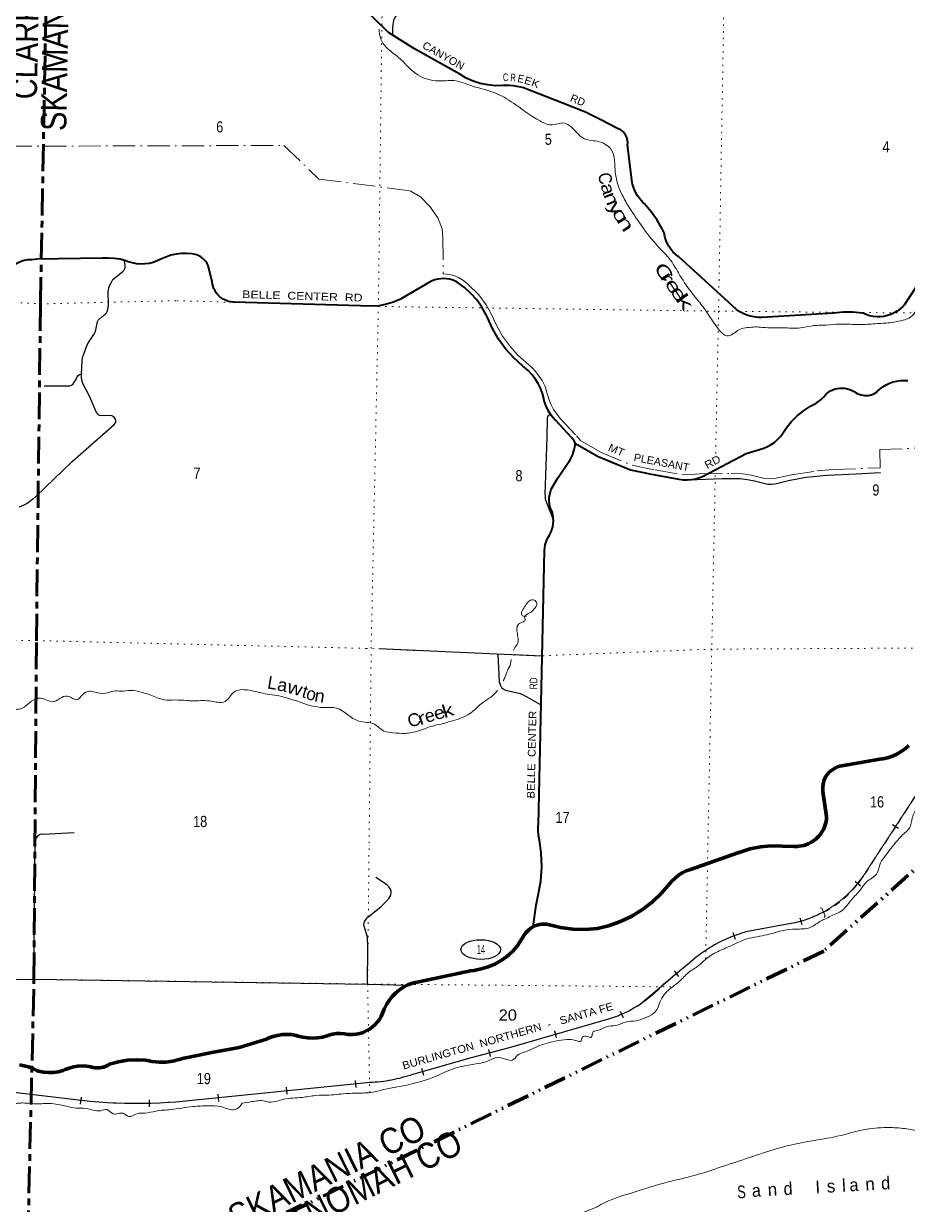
# Model space of a CAD drawing. Header units: feet. Extents: x -481249 to -254670, y -730376 to -544252.
# Drawn here: x -320127 to -306297, y -709890 to -691409 of the extents above; entities that cross this region are included whole.
import ezdxf
from ezdxf.enums import TextEntityAlignment as Align

# ---------------------------------------------------------------- set-up
doc = ezdxf.new("R2010")
doc.units = ezdxf.units.FT
doc.header["$LTSCALE"] = 70
for name, pattern in [('DASH_DOUBLE_DOT', [9.2, 5, -1.2, 0.3, -1.2, 0.3, -1.2]), ('DOT_DASHED', [7.7, 5, -1.2, 0.3, -1.2]), ('DOTTED', [1.5, 0.3, -1.2]), ('LONG_DASH_SHORT_DASH', [9.9, 6, -1.2, 1.5, -1.2]), ('SHORT_DASHED', [2.7, 1.5, -1.2])]:
    doc.linetypes.add(name, pattern=pattern)
for name, color, linetype, lineweight in [('10', 7, 'DASH_DOUBLE_DOT', 70), ('11', 7, 'LONG_DASH_SHORT_DASH', 60), ('17', 7, 'Continuous', 25), ('23', 7, 'Continuous', 70), ('26', 7, 'Continuous', 40), ('27', 7, 'Continuous', 13), ('29', 7, 'Continuous', 25), ('34', 7, 'Continuous', 25), ('39', 7, 'Continuous', 13), ('41', 7, 'Continuous', 13), ('42', 7, 'Continuous', 13), ('44', 7, 'DOT_DASHED', 13), ('7', 7, 'DOTTED', 13)]:
    doc.layers.add(name, color=color, linetype=linetype, lineweight=lineweight)
doc.layers.add('12', color=7, linetype='Continuous')

msp = doc.modelspace()

# ---------------------------------------------------------------- linework, layer by layer
at = {"layer": '10'}
msp.add_lwpolyline([(-288388.73, -699810.89), (-292322.51, -699216.08), (-302922.81, -701733.62), (-307606.7, -705924.67), (-318146.03, -711086.42), (-320603.16, -711979.72)], dxfattribs=at)
at = {"layer": '11'}
msp.add_lwpolyline([(-320091.77, -711793.19), (-319965.6, -706366.29), (-319927.27, -701065.78), (-319863.26, -695795.63), (-319764.79, -690485.84), (-319659.74, -685124.06), (-319641.43, -683962.72)], dxfattribs=at)
at = {"layer": '17'}
msp.add_ellipse((-312973.35, -705901.65), major_axis=(-309.24, 1), ratio=0.500121, dxfattribs=at)
at = {"layer": '23'}
for points in [[(-312857.34, -706172.43), (-312753.71, -706127.97), (-312655.3, -706072.91), (-312563.18, -706007.87), (-312478.36, -705933.55), (-312401.78, -705850.78), (-312291.77, -705675.87), (-312270.9, -705645.02), (-312246.92, -705616.52), (-312220.09, -705590.68), (-312190.71, -705567.79), (-312159.1, -705548.09), (-312125.6, -705531.81), (-312090.59, -705519.12), (-312054.43, -705510.15), (-312017.54, -705505.02), (-311980.32, -705503.77), (-311943.17, -705506.42), (-311919.65, -705510.14), (-311915.98, -705511.22), (-311726.76, -705556.05), (-311533.89, -705580.86), (-311339.48, -705585.38), (-311145.67, -705569.55), (-310974.63, -705527.73), (-310788.83, -705462.24), (-310610.9, -705377.68), (-310442.78, -705274.99), (-310286.31, -705155.28), (-310143.22, -705019.88), (-310015.06, -704870.26), (-309981.73, -704831.13), (-309932.2, -704782.71), (-309877.88, -704739.74), (-309819.36, -704702.67), (-309757.29, -704671.93), (-309692.35, -704647.85), (-308932.82, -704382.66), (-308912.17, -704374.94), (-308755.47, -704326.72), (-308594.59, -704295.15), (-308431.29, -704280.57), (-308074.05, -704286.76), (-308049.12, -704287.19), (-308024.05, -704286.37), (-307996.93, -704285.37), (-307947.38, -704278.3), (-307898.84, -704266.09), (-307851.85, -704248.88), (-307806.91, -704226.84), (-307764.51, -704200.23), (-307725.14, -704169.33), (-307689.21, -704134.49), (-307657.11, -704096.08), (-307629.21, -704054.53), (-307605.8, -704010.28), (-307587.15, -703963.84), (-307573.46, -703915.69), (-307564.87, -703866.38), (-307561.48, -703816.45), (-307618.51, -703429.83), (-307618.74, -703428.23), (-307622.07, -703391.04), (-307621.5, -703353.71), (-307617.03, -703316.65), (-307608.71, -703280.25), (-307596.64, -703244.92), (-307580.93, -703211.05), (-307561.77, -703179.01), (-307539.37, -703149.15), (-307513.97, -703121.79), (-307485.84, -703097.23), (-307455.31, -703075.75), (-307422.69, -703057.58), (-307388.36, -703042.92), (-307352.68, -703031.93), (-306726.96, -702921.33), (-306682.19, -702915.51), (-306606.02, -702899.13), (-306531.99, -702874.87), (-306460.89, -702843.01), (-306393.51, -702803.89), (-306330.6, -702757.95), (-306272.83, -702705.68)], [(-320191.44, -707708.53), (-320120.8, -707719.81), (-320051.73, -707738.42), (-319984.98, -707764.14), (-319921.29, -707796.7), (-319892.25, -707804.4), (-319816.07, -707818.79), (-319738.8, -707825.13), (-319661.29, -707823.37), (-319584.39, -707813.51), (-319508.94, -707795.67), (-319477.56, -707780.5), (-319413.84, -707755.7), (-319347.88, -707737.7), (-319280.4, -707726.7), (-319212.14, -707722.8), (-319143.85, -707726.06), (-319076.27, -707736.45), (-319074.96, -707736.91), (-319042.33, -707746.31), (-319008.9, -707752.25), (-318975.04, -707754.66), (-318941.11, -707753.51), (-318907.48, -707748.83), (-318874.53, -707740.66), (-318842.61, -707729.09), (-318812.08, -707714.24), (-318783.26, -707696.29), (-318780.81, -707695.47), (-318643.87, -707657.86), (-318503.74, -707634.76), (-318361.97, -707626.44), (-318220.11, -707632.99), (-318115.09, -707653.98), (-318008.1, -707663.94), (-317900.67, -707662.65), (-317793.95, -707650.15), (-317615.37, -707600.74), (-317183.97, -707515.32), (-316755.88, -707432.95), (-316326.95, -707303.38), (-316298.6, -707290.08), (-316228.82, -707263.46), (-316156.63, -707244.29), (-316082.84, -707232.76), (-316008.24, -707229.01), (-315933.66, -707233.08), (-315859.92, -707244.93), (-315830.12, -707255.01), (-315755.58, -707274.24), (-315679.44, -707285.57), (-315602.53, -707288.88), (-315525.69, -707284.14), (-315449.77, -707271.38), (-315375.6, -707250.77), (-315352.05, -707242.73), (-315292.32, -707227.13), (-315231.29, -707217.87), (-315169.62, -707215.03), (-315108, -707218.65), (-315047.09, -707228.7), (-315031.1, -707229.95), (-314976.06, -707230.54), (-314921.25, -707225.37), (-314867.28, -707214.5), (-314814.75, -707198.04), (-314764.22, -707176.19), (-314716.26, -707149.17), (-314671.38, -707117.29), (-314630.08, -707080.89), (-314592.81, -707040.38), (-314559.98, -706996.19), (-314531.95, -706948.81), (-314509.02, -706898.76), (-314483.91, -706832.18), (-314449.65, -706763.29), (-314408.37, -706698.35), (-314360.54, -706638.09), (-314306.67, -706583.15), (-314247.35, -706534.15), (-314183.23, -706491.62), (-314115.02, -706456.02), (-314043.46, -706427.75), (-313132.6, -706234.47), (-313075.66, -706227.78), (-312965.05, -706205.83), (-312857.34, -706172.43)]]:
    msp.add_lwpolyline(points, dxfattribs=at)
at = {"layer": '26'}
for points in [[(-312301.94, -692414.32), (-312346, -692403.14), (-312459.12, -692383.1), (-312519.21, -692376), (-312573.72, -692375), (-312629.53, -692379.53), (-312747.39, -692379.98), (-312864.65, -692368.11), (-312980.03, -692344.05), (-313092.26, -692308.05), (-313200.11, -692260.53), (-313302.41, -692201.99), (-314010.6, -691802.93), (-314418.15, -691549.68), (-315351.37, -690629.45), (-315359.35, -690335.42)], [(-306169.35, -695542.35), (-306346.49, -695814.57), (-306367.62, -695837.28), (-306409.25, -695875.32), (-306454.63, -695908.8), (-306503.25, -695937.36), (-306554.6, -695960.67), (-306608.1, -695978.49), (-306663.17, -695990.62), (-306719.21, -695996.92), (-306775.6, -695997.34), (-306831.73, -695991.86), (-306886.97, -695980.54), (-306940.73, -695963.5), (-306992.41, -695940.95), (-306997.59, -695940.11), (-307149.01, -695923.95), (-307301.29, -695923.72), (-307452.76, -695939.4), (-308576.02, -696006.91), (-308600.94, -696008.4), (-308626.02, -696006.94), (-308661.43, -696004.88), (-308728.17, -695994.29), (-308793.45, -695976.77), (-308856.53, -695952.53), (-308916.73, -695921.83), (-308973.4, -695885), (-309337.99, -695548.17), (-309871.05, -695059.1), (-309881.46, -695052.04), (-309924.98, -695018.27), (-309964.73, -694980.13), (-310000.27, -694938.05), (-310031.22, -694892.48), (-310057.24, -694843.93), (-310078.04, -694792.92), (-310093.39, -694740.02), (-310103.13, -694685.81), (-310132.52, -694622.98), (-310211.28, -694483.01), (-310304.24, -694352.04), (-310410.38, -694231.51), (-310436.67, -694206.31), (-310480.34, -694157.04), (-310518.62, -694103.49), (-310551.09, -694046.22), (-310577.4, -693985.87), (-310597.25, -693923.11), (-310610.44, -693858.61), (-310674.34, -693299.1), (-310673.6, -693291.17), (-310672.99, -693266.28), (-310675, -693241.45), (-310679.58, -693216.98), (-310686.7, -693193.12), (-310696.27, -693170.13), (-310708.2, -693148.27), (-310722.34, -693127.77), (-310738.55, -693108.87), (-310756.65, -693091.76), (-310776.44, -693076.64), (-310797.69, -693063.67), (-310820.19, -693052.99), (-310843.68, -693044.73), (-311096.47, -692915.51), (-311333.48, -692795.55), (-311702.02, -692647.86), (-312301.94, -692414.32)], [(-318293.71, -695171.49), (-318359.76, -695166.33), (-318424.91, -695154.3), (-318488.45, -695135.53), (-318525.16, -695122.61), (-318616.43, -695097.88), (-318709.78, -695082.83), (-318804.19, -695077.63), (-318898.63, -695082.32), (-319921.64, -695098.01), (-319999.42, -695103.4), (-320014.79, -695103.72), (-320066.21, -695108.32), (-320116.86, -695118.26), (-320166.2, -695133.44), (-320213.68, -695153.7), (-320258.78, -695178.8), (-320301.01, -695208.49), (-320339.91, -695242.43), (-320373.5, -695284.09)], [(-311496.65, -698010.43), (-311496.34, -698007.98), (-311495.61, -697996.29), (-311496.11, -697984.6), (-311497.82, -697973.02), (-311500.74, -697961.68), (-311504.82, -697950.72), (-311510.03, -697940.23), (-311511.56, -697937.83), (-311531.72, -697912.9), (-311555, -697887.83), (-311800.81, -697623.21), (-311809.19, -697613.97), (-311863.9, -697545.83), (-311911.2, -697472.35), (-311950.56, -697394.33), (-311981.54, -697312.62), (-311987.39, -697278.56), (-312007.94, -697195.96), (-312037.01, -697115.96), (-312074.29, -697039.44), (-312119.35, -696967.24), (-312171.72, -696900.14), (-312230.82, -696838.88), (-312295.99, -696784.14), (-312314.86, -696769.03), (-312456.32, -696641.4), (-312583.66, -696499.69), (-312695.49, -696345.44), (-312790.58, -696180.35), (-312867.9, -696006.22), (-312886.64, -695967.17), (-312954.86, -695846.95), (-313035.27, -695734.53), (-313126.99, -695631.13), (-313229.02, -695537.88), (-313340.23, -695455.81), (-313375.36, -695437.99), (-313418.27, -695421.22), (-313462.7, -695409.04), (-313508.17, -695401.57), (-313554.16, -695398.89), (-313600.19, -695401.03), (-313645.73, -695407.97), (-313690.31, -695419.63), (-313733.42, -695435.89), (-313774.59, -695456.57), (-314227.89, -695721.33), (-314231.6, -695723.13), (-314338.79, -695768.16), (-314450.09, -695801.74), (-314564.3, -695823.51), (-314680.16, -695833.22), (-316831.69, -695769.95), (-316843.78, -695769.59), (-316881.69, -695764.18), (-316899.21, -695761.41), (-316934.95, -695751.84), (-316969.5, -695738.6), (-317002.47, -695721.81), (-317033.51, -695701.67), (-317062.28, -695678.4), (-317088.45, -695652.25), (-317111.75, -695623.5), (-317131.91, -695592.48), (-317148.72, -695559.51), (-317162, -695524.98), (-317171.59, -695489.24), (-317177.39, -695452.7), (-317238.5, -695192.47), (-317238.68, -695192.1), (-317256.03, -695161.28), (-317276.49, -695132.45), (-317299.86, -695105.91), (-317325.88, -695081.96), (-317354.26, -695060.86), (-317384.69, -695042.84), (-317416.83, -695028.11), (-317488.09, -695014.27), (-317572.22, -695006.31), (-317656.71, -695007.18), (-317740.65, -695016.88), (-317823.12, -695035.3), (-317903.21, -695062.24), (-317980.05, -695097.41), (-318034.96, -695123.35), (-318097.4, -695145.51), (-318161.81, -695161.02), (-318227.49, -695169.71), (-318293.71, -695171.49)], [(-311488.48, -697979.44), (-311148.38, -698177.8), (-310628.34, -698394.35), (-310302.82, -698462.37), (-309873.3, -698537.64), (-309807.46, -698546.8), (-309741.03, -698549.02), (-309674.72, -698544.29), (-309609.28, -698532.66), (-309545.41, -698514.24), (-309494.52, -698494.15), (-308820.05, -698137.81), (-308609.2, -698076.27), (-308545.57, -698056.11), (-308484.4, -698029.42), (-308426.35, -697996.48), (-308372.07, -697957.65), (-308322.14, -697913.36), (-308277.11, -697864.09), (-308264.41, -697848.13), (-308194.32, -697739.97), (-308113.31, -697639.74), (-308022.26, -697548.52), (-307922.18, -697467.32), (-307814.16, -697397.03), (-307778.84, -697377.36), (-307731.27, -697353.59), (-307686.44, -697324.97), (-307644.85, -697291.83), (-307606.95, -697254.52), (-307573.16, -697213.45), (-307564.74, -697201.71), (-307533.73, -697177.92), (-307500.39, -697157.5), (-307465.11, -697140.68), (-307428.26, -697127.65), (-307390.26, -697118.53), (-307351.5, -697113.44), (-307312.43, -697112.42), (-307273.46, -697115.5), (-307235.03, -697122.63), (-307197.56, -697133.74), (-307161.45, -697148.7), (-307127.1, -697167.36), (-307106.14, -697181.21), (-307080.47, -697196.74), (-307053.31, -697209.51), (-307024.96, -697219.37), (-306995.74, -697226.21), (-306965.97, -697229.96), (-306935.97, -697230.57), (-306906.06, -697228.05), (-306876.59, -697222.42), (-306847.86, -697213.73), (-306820.2, -697202.09), (-306793.91, -697187.62), (-306769.28, -697170.49), (-306767.73, -697169.28), (-306725.35, -697128.69), (-306678.96, -697092.75), (-306629.06, -697061.86), (-306576.22, -697036.35), (-306520.99, -697016.51), (-306463.99, -697002.55), (-306405.85, -696994.62), (-306347.19, -696992.82), (-306288.67, -696997.15)], [(-312150.55, -705542.6), (-312106.05, -705205.46), (-312072.68, -705047.69), (-312034.28, -704829.63), (-312018.88, -704608.75), (-312026.65, -704387.47), (-312053.24, -704190.8), (-312067.87, -704112.5), (-312074.23, -704033.11), (-312072.26, -703953.48), (-312071.86, -703948.58), (-311975.29, -699653.77), (-311972.08, -699608.76), (-311964.18, -699564.33), (-311951.68, -699520.98), (-311934.71, -699479.17), (-311913.47, -699439.36), (-311898.61, -699416.39), (-311876.88, -699374.46), (-311859.65, -699330.5), (-311847.12, -699284.98), (-311839.4, -699238.39), (-311836.61, -699191.25), (-311838.75, -699144.08), (-311845.81, -699097.39), (-311857.72, -699051.7), (-311864.36, -699032.3), (-311891.67, -698967.88), (-311899.57, -698921.4), (-311902.57, -698874.35), (-311900.64, -698827.24), (-311893.79, -698780.6), (-311882.1, -698734.92), (-311868.69, -698697.8), (-311770.73, -698526.76), (-311567.24, -698224.82), (-311534.8, -698150.62), (-311510.3, -698073.44), (-311496.65, -698010.42)]]:
    msp.add_lwpolyline(points, dxfattribs=at)
at = {"layer": '29'}
for p, q in [((-319220.77, -696881.09), (-319220.48, -696844.41)), ((-312025.51, -701307.34), (-314569.15, -701196.3)), ((-319820.4, -704094.33), (-319337.84, -704070.84)), ((-319965.6, -706366.29), (-319945.65, -704198.96)), ((-314744.18, -706441.32), (-314740.38, -705877.62))]:
    msp.add_line(p, q, dxfattribs=at)
for points in [[(-313101.95, -690355.98), (-313130.05, -690417.08), (-313156.52, -690462.76), (-313173.13, -690481.46), (-313188.18, -690500.15), (-313304.42, -690601.92), (-313727.88, -690942.51), (-313902.25, -691065.05), (-313963.48, -691100.35), (-314020.57, -691127.35), (-314194.94, -691191.73), (-314219.84, -691206.27), (-314245.79, -691223.92), (-314284.19, -691266.5), (-314316.37, -691315.3), (-314338.16, -691359.96), (-314351.65, -691423.3), (-314354.77, -691480.41), (-314352.7, -691586.33)], [(-319221.4, -696894.56), (-319213.22, -696694.25), (-319203.87, -696636.1), (-319175.85, -696548.88), (-319131.22, -696438.8), (-319109.43, -696399.34), (-319026.39, -696274.73), (-319004.6, -696226.97), (-318969.31, -696073.28), (-318962.56, -696052.52), (-318951.67, -696037.98), (-318901.85, -696000.59), (-318849.43, -695954.91), (-318831.27, -695934.14), (-318820.37, -695914.41), (-318808.95, -695882.22), (-318798.06, -695817.83), (-318797.01, -695763.84), (-318804.27, -695641.3), (-318802.21, -695610.15), (-318791.3, -695544.73), (-318781.96, -695512.54), (-318769, -695485.54), (-318742.52, -695436.73), (-318729.03, -695415.96), (-318698.42, -695385.85), (-318573.87, -695290.32), (-318558.3, -695272.66), (-318545.84, -695251.89), (-318536.5, -695229.05), (-318536.51, -695203.09), (-318549.08, -695115.12)], [(-319803.34, -697080.04), (-319406.27, -697078.46), (-319379.28, -697070.15), (-319352.3, -697049.39), (-319319.08, -697001.62), (-319285.87, -696931.01), (-319273.42, -696916.47), (-319252.66, -696901.93), (-319221.4, -696894.56)], [(-318714, -697689.96), (-318685.97, -697653.74), (-318683.89, -697624.67), (-318690.12, -697597.67), (-318710.88, -697570.67), (-318735.79, -697551.98), (-318764.85, -697543.67), (-318893.55, -697549.9), (-318932.99, -697543.67), (-318955.82, -697531.21), (-318978.65, -697512.52), (-318999.41, -697473.06), (-319086.59, -697261.22), (-319142.64, -697153.23), (-319200.76, -697039), (-319211.14, -697005.77), (-319219.44, -696951.78), (-319221.4, -696894.56)], [(-311967.08, -698780.19), (-311933.77, -697881.95), (-311926.46, -697581.64)], [(-311926.46, -697581.64), (-311920.99, -697557.18), (-311912.68, -697541.6), (-311902.3, -697531.22), (-311883.62, -697516.68)], [(-319936.46, -698808.71), (-319367.99, -698262.84), (-318714, -697689.96)], [(-309715.5, -698548.26), (-309190.78, -698528.07), (-308996.69, -698528.07), (-308920.93, -698528.07), (-308797.42, -698542.61), (-308688.44, -698565.46), (-308480.86, -698615.3), (-308421.7, -698619.45), (-308364.62, -698611.15), (-308157.04, -698561.3), (-307997.21, -698525.99), (-307883.03, -698507.3), (-307550.91, -698474.08), (-307098.38, -698453.31), (-306716.44, -698432.54)], [(-311967.08, -698780.19), (-311964.05, -698844.8), (-311955.74, -698880.1), (-311945.36, -698906.06), (-311838.46, -699168.78)], [(-319936.46, -698808.71), (-319982.3, -698853.11), (-320033.67, -698893.6), (-320073.64, -698920.6), (-320122.93, -698947.6), (-320198.51, -698975.77)], [(-312708.2, -701278.2), (-312685.38, -701710.78), (-312670.85, -701760.63), (-312650.09, -701798.01), (-312623.11, -701822.93), (-312583.67, -701839.54), (-312355.34, -701893.54), (-312309.67, -701912.23), (-312251.55, -701945.46), (-312033.59, -702072.15)], [(-319820.4, -704094.33), (-319868.58, -704103.27), (-319910.1, -704128.19), (-319928.78, -704155.19), (-319949.54, -704209.18)], [(-314740.38, -705877.62), (-314745.58, -705702.39), (-314793.32, -705554.94), (-314801.63, -705507.17), (-314791.25, -705461.48), (-314768.42, -705426.18), (-314739.35, -705397.1), (-314538.01, -705235.11), (-314459.13, -705156.19), (-314411.38, -705100.12), (-314382.32, -705050.28), (-314374.02, -705008.74), (-314376.1, -704985.9), (-314384.4, -704958.9), (-314411.38, -704919.44), (-314436.29, -704892.44), (-314494.41, -704850.9), (-314612.73, -704771.99)], [(-320526.05, -706374.38), (-319965.6, -706366.29), (-314744.18, -706441.32), (-314126.76, -706456.98)]]:
    msp.add_lwpolyline(points, dxfattribs=at)
msp.add_arc((-318375.3, -696879.99), 845.46, 180.0744, 180.21963, dxfattribs=at)
at = {"layer": '34', "lineweight": 13}
for p, q in [((-306989.31, -704752.57), (-306083.26, -703359.66)), ((-308826.4, -705625.58), (-308204.61, -705508.92)), ((-310114.46, -706445.13), (-309746.89, -706147.17)), ((-317744.92, -708287.58), (-314755.17, -707985.22)), ((-320549.18, -708103.54), (-319489.71, -708230.47))]:
    msp.add_line(p, q, dxfattribs=at)
at = {"layer": '34'}
for p, q in [((-306529.29, -703942.46), (-306436.57, -704002.77)), ((-307115.95, -704833.67), (-307029.21, -704902.3)), ((-307979.68, -705403.86), (-307949.92, -705510.39)), ((-309029.71, -705636.05), (-308990.31, -705739.4)), ((-310506.41, -706776.79), (-309978.54, -706336.32)), ((-309946.36, -706236.64), (-309876.71, -706322.56)), ((-310789.14, -706865.56), (-310744.56, -706966.79)), ((-311821.58, -707175.31), (-311791.08, -707281.63)), ((-312852.07, -707468.05), (-312823.37, -707574.87)), ((-313898.91, -707759.32), (-313868.56, -707865.68)), ((-314940.16, -707950.16), (-314929.03, -708060.2)), ((-319227.75, -708210.4), (-319240.6, -708320.26)), ((-317087.21, -708167.29), (-317076.08, -708277.34)), ((-316020.7, -708056.81), (-316009.57, -708166.86)), ((-318164.78, -708253.43), (-318162.46, -708364.01))]:
    msp.add_line(p, q, dxfattribs=at)
at = {"layer": '34', "linetype": 'SHORT_DASHED'}
msp.add_lwpolyline([(-306081.62, -703359.01), (-306082.32, -703360.23), (-306988.4, -704753.18), (-307000.95, -704771.49), (-307019.02, -704796.76), (-307037.34, -704821.51), (-307056.06, -704845.97), (-307073.32, -704867.77)], dxfattribs=at)
at = {"layer": '34', "lineweight": 13}
for points in [[(-307667.64, -705249.56), (-307634.08, -705252.41), (-307583.38, -705372.38), (-307598.38, -705397.37)], [(-314059.26, -707863.44), (-313123.57, -707596.37), (-312531.34, -707437.3), (-310957.09, -706985.68)]]:
    msp.add_lwpolyline(points, dxfattribs=at)
at = {"layer": '34'}
for points in [[(-307903.71, -705440.37), (-307933.32, -705449.73), (-307962.82, -705458.55), (-307992.59, -705466.86), (-308022.62, -705474.5), (-308052.53, -705481.76), (-308082.68, -705488.53), (-308113.12, -705494.61), (-308143.42, -705500.32), (-308173.8, -705505.51), (-308204.43, -705510.01), (-308826.15, -705626.65), (-308857.22, -705635.58), (-308893.89, -705646.73), (-308930.43, -705658.64), (-308966.82, -705671.04), (-309002.77, -705684.21), (-309038.59, -705697.86), (-309074.1, -705712.15), (-309109.48, -705727.2), (-309144.41, -705742.74), (-309179.35, -705758.9), (-309213.68, -705775.69), (-309248.04, -705793.12), (-309281.79, -705811.17), (-309315.4, -705829.7), (-309348.55, -705848.71), (-309381.56, -705868.49), (-309413.98, -705888.92), (-309446.09, -705909.66), (-309478.08, -705931.18), (-309509.44, -705953.04), (-309540.5, -705975.51), (-309571.14, -705998.78), (-309601.3, -706022.22), (-309631.17, -706046.29), (-309660.6, -706071.15), (-309689.56, -706096.18), (-309718.07, -706121.67), (-309746.17, -706148), (-309978.5, -706336.33)], [(-307604.57, -705311.38), (-307619.82, -705319.65), (-307647.14, -705333.87), (-307674.86, -705347.8), (-307702.66, -705361.03), (-307730.88, -705373.95), (-307759.2, -705386.17), (-307787.74, -705398.07), (-307816.34, -705409.44), (-307845.39, -705420.33), (-307874.52, -705430.53), (-307903.71, -705440.37)], [(-310506.26, -706776.71), (-310531.68, -706792.68), (-310560.22, -706809.94), (-310589.28, -706826.77), (-310618.58, -706842.87), (-310647.99, -706858.59), (-310677.94, -706873.88), (-310707.88, -706888.57), (-310738.18, -706902.78), (-310768.89, -706916.3), (-310799.54, -706929.41), (-310830.54, -706942.01), (-310861.95, -706953.95), (-310893.3, -706965.47), (-310924.82, -706976.43), (-310956.77, -706986.73), (-312531.05, -707438.36), (-313123.28, -707597.43), (-314058.94, -707864.49), (-314077.67, -707870.62), (-314118.8, -707883.2), (-314160.19, -707895.3), (-314201.61, -707906.66), (-314243.54, -707917.29), (-314285.51, -707926.93), (-314327.48, -707936.09), (-314369.97, -707944.51), (-314412.24, -707952.18), (-314454.78, -707959.13), (-314497.58, -707965.09), (-314540.17, -707970.55), (-314583.01, -707975.28), (-314626.14, -707979.04), (-314669.03, -707982.29), (-314711.95, -707984.79), (-314755.1, -707986.32), (-317744.82, -708288.68), (-317865.1, -708297.73), (-318000.55, -708304.66), (-318135.77, -708310.04), (-318272.19, -708312.9), (-318407.5, -708313.55), (-318543.26, -708311.79), (-318679.33, -708306.83), (-318814.4, -708300.45)], [(-318814.4, -708300.45), (-318949.9, -708291.64), (-319085.73, -708279.65), (-319220.56, -708266.21), (-319355.06, -708250.48), (-319489.85, -708231.56), (-320549.88, -708106.64)]]:
    msp.add_lwpolyline(points, dxfattribs=at)
at = {"layer": '34', "lineweight": 13}
for centre, radius, start, end in [((-308451.97, -703756.91), 1769.38, 278.03636, 325.75633), ((-308234.59, -707743.02), 2198.59, 105.61538, 133.46021), ((-311534.48, -705158.58), 1916.15, 287.53733, 317.82329), ((-314828.33, -705517.87), 2468.43, 271.6984, 288.15342), ((-318364.48, -700534.4), 7777.89, 261.68177, 274.56878)]:
    msp.add_arc(centre, radius, start, end, dxfattribs=at)
at = {"layer": '34', "linetype": 'SHORT_DASHED'}
msp.add_arc((-308267.7, -703976.3), 1491.78, 296.2844, 323.30504, dxfattribs=at)
at = {"layer": '39'}
for points in [[(-314563.41, -691497.76), (-314543.11, -691628.28), (-314444.78, -691787.67), (-314272.16, -691925.93), (-314133.55, -692061.78), (-313957.03, -692210.11), (-313637.83, -692306.08), (-313395.58, -692300.99), (-313100.28, -692386.67), (-312725.26, -692503.34), (-312424.97, -692681.19), (-312045.42, -692932.1), (-311847.95, -692994.56), (-311685.46, -692962.47), (-311546.16, -693036.25), (-311349.92, -693210.85), (-311120.25, -693257.68), (-310933.42, -693378.09), (-310867.36, -693741.36), (-310741.51, -694127.38), (-310623.59, -694325.06), (-310422.69, -694621.88), (-310173.8, -694923.27), (-310017.54, -695093.38), (-309879.81, -695309.32), (-309676.99, -695614.17), (-309528.9, -695798.19), (-309398.79, -695980), (-309241.13, -696204.2), (-309120.06, -696297.78), (-308928.83, -696199.96), (-308796.36, -696167.51), (-308671.99, -696155.75)], [(-308682.03, -696152.82), (-308568.14, -696164.26), (-308207.92, -696170.61), (-307971.74, -696171.45), (-307789.24, -696139.61), (-307566.91, -696126.27), (-307366.6, -696112.67), (-307218.5, -696114.46), (-306990.34, -696117.21), (-306739.98, -696102.21), (-306513.58, -696082.91), (-306361.08, -696048.71), (-306268.66, -696017.78), (-306177.61, -695928.76), (-306122.14, -695799.26), (-306042.48, -695654.03), (-305951.51, -695573.02), (-305804.58, -695498.69), (-305657.55, -695416.35), (-305546.2, -695301.55), (-305502.78, -695175.9), (-305502.91, -695174.89)], [(-312459.96, -701213.47), (-312452.63, -701196.05), (-312393.58, -701104.64), (-312396.2, -700978.44), (-312407.23, -700890.19), (-312394.5, -700824.26), (-312321.92, -700777.07), (-312279.54, -700745.54), (-312286.99, -700695.39), (-312196.18, -700628.39), (-312163.83, -700598.74), (-312121.27, -700551.19), (-312096.49, -700481.4), (-312133.96, -700430.88), (-312212.17, -700443.96), (-312273.02, -700517.32), (-312325.96, -700598.79), (-312336.52, -700648.73), (-312302.89, -700685.18), (-312258.82, -700681.71)], [(-307956.14, -711429.89), (-307498.87, -711436.71), (-307107.25, -711410.23), (-306815.69, -711369.82), (-306377.28, -711186.12), (-305828.85, -710902.47), (-305115.99, -710503.89), (-304624.16, -710127.08), (-304280.8, -709751.4), (-303795.97, -709432.5), (-303485.78, -709120.23), (-303390.41, -709056.02), (-303296.29, -709065.84), (-303218.08, -709067.35), (-303205.51, -709035.57), (-303254.33, -708956.57), (-303174.83, -708882.04), (-302967.98, -708749.92), (-302687.07, -708499.72), (-302440.2, -708296.84), (-302105.17, -707811.7), (-301766.27, -707794.34), (-301523.26, -707564.72), (-301188.23, -707308.91), (-300985.45, -707079.57), (-300756.21, -706876.69), (-300632.78, -706726.74), (-300403.54, -706479.75), (-300050.87, -706303.34), (-299911.82, -706198.83), (-299550.04, -705801.5), (-299449.24, -705653.32), (-299271.76, -705478.61), (-298926.23, -705092.97), (-298581.74, -704769.36), (-298479.82, -704673.24), (-298294.05, -704482.68), (-297916.12, -704079.65), (-297814.84, -704021.55), (-297743.35, -704064.96), (-297736.04, -704107.14), (-297703.92, -704105.75), (-297668.58, -704032.38), (-297691.83, -703983.89), (-297665.91, -703874.31), (-297549.51, -703752.46), (-297235.22, -703554.36), (-297083.75, -703375.14), (-296905.33, -703144.4), (-296613.06, -703061.97), (-296535.91, -703007.41), (-296305.94, -702931.78), (-296144.82, -703012.95), (-295935.68, -703061.68), (-295829.88, -703004.35), (-295508.07, -702849.99), (-294996.7, -702642.7), (-294229.65, -702342.79), (-293563.99, -702148.73), (-293105.52, -702020.83), (-292990.9, -701950.26), (-292955.64, -701875.29), (-292799.24, -701854.51), (-292516.46, -701739.87), (-292346.25, -701639.07), (-291977.61, -701548.1), (-291698.12, -701509.46), (-291572.67, -701445.83), (-291489.74, -701405.39), (-291291.75, -701441.23), (-291112.12, -701376.65), (-290825.46, -701270.09), (-290629.91, -701331.9), (-290442.74, -701295.48), (-290276.64, -701200.61), (-289999.23, -701047.83), (-289815.05, -700951.31), (-289535.72, -701040.76), (-289399.92, -701077.4), (-289345.64, -701070.44), (-289298.51, -701011.3), (-289177.27, -700959.6), (-288970.99, -700979.59), (-288700.73, -701012.82), (-288528.01, -701000.93), (-288404.03, -700949.1)], [(-302781.07, -701222.66), (-302904.28, -701323.3), (-303001.07, -701388.22), (-303073.16, -701391.36), (-303355.23, -701558.18), (-303490.44, -701658.68), (-303637.64, -701757.03), (-303809.1, -701877.12), (-303896.07, -701958.18), (-303986.68, -702007.15), (-303995.23, -702057.12), (-304004.23, -702147.13), (-304151.3, -702233.47), (-304247.45, -702240.32), (-304378.25, -702302.82), (-304549.75, -702426.92), (-304724.91, -702518.93), (-304915.26, -702536.66), (-305079.76, -702570.72), (-305281.18, -702684.44), (-305523.5, -702877.78), (-305689.29, -703027.97), (-305800.77, -703154.8), (-305912.28, -703283.62), (-305985.98, -703432.93), (-306055.57, -703572.28), (-306132.72, -703671.48), (-306220.66, -703840.64), (-306264.45, -704000.32), (-306331.24, -704067.6), (-306491.27, -704239.9), (-306661.83, -704460.13), (-306729.15, -704575.47), (-306778.79, -704721.07), (-306934.24, -704841.35), (-307035.74, -704970.3), (-307167.46, -705116.9), (-307260.82, -705233.93), (-307313.45, -705287.37), (-307406.07, -705336.32), (-307589.18, -705424.22), (-307647.53, -705451.56), (-307816.81, -705555.65), (-308045.28, -705580.93), (-308231.65, -705600.71), (-308490.61, -705669.68), (-308809.6, -705735.92), (-309036.84, -705831.31), (-309242.01, -705922.96), (-309433.42, -706036.8), (-309564.81, -706153.37), (-309720.1, -706259.64), (-309865.79, -706402.07), (-310015.19, -706518.42), (-310073.84, -706573.79), (-310155.22, -706692.96), (-310241.31, -706876.17), (-310372.32, -706958.7), (-310539.07, -707014.76), (-310707.45, -707036.76), (-310858.15, -707089.01), (-311006.49, -707109.25), (-311131.21, -707165.82), (-311213.53, -707188.86), (-311248.53, -707276.55), (-311304.43, -707263.86), (-311378.59, -707272.98), (-311390.78, -707288.85), (-311401.27, -707332.78), (-311489.24, -707323.71), (-311625.2, -707310.06), (-311807.63, -707335.89), (-312084.77, -707418.66), (-312273.84, -707502.49), (-312398.55, -707557.06), (-312477.44, -707632.21), (-312569.39, -707621.08), (-312747.27, -707596.91), (-312877.97, -707651.4), (-313004.43, -707683.92), (-313186.91, -707713.76), (-313482.08, -707798.32), (-313725.46, -707905.52), (-313930.37, -707973.14), (-314251.44, -708047.37), (-314464.05, -708086.86), (-314664.74, -708134.5), (-314923.11, -708149.41), (-315049.26, -708153.89), (-315347.77, -708178.33), (-315556.02, -708185.83), (-315770.52, -708215.28), (-316061.09, -708245.82), (-316315.73, -708284.8), (-316351.64, -708274.35), (-316557.89, -708281.88), (-316706.3, -708308.12)], [(-312620.43, -701694.09), (-312591.53, -701630.95), (-312556.47, -701537.24), (-312505.22, -701427.72), (-312499.33, -701359)], [(-320470.68, -702346.84), (-320465.45, -702345.44), (-320435.75, -702296.19), (-320410.77, -702257.52), (-320350.18, -702208.19), (-320275.45, -702147.01), (-320199.31, -702139.92), (-320120.9, -702108.82), (-320001.76, -702014.13), (-319861.12, -701965.76), (-319763.38, -701996.98), (-319649.55, -702020.39), (-319528.71, -701953.75), (-319414.5, -701943.12), (-319290.93, -701990.67), (-319201.99, -701911.64), (-319095.3, -701856.85), (-319009.39, -701871.91), (-318845.46, -701889.91), (-318718.98, -701855.39), (-318602.9, -701856.79), (-318452.66, -701846.58), (-318290.79, -701870.57), (-318135.2, -701918.5), (-317929.83, -701991.08), (-317757.73, -701995.16), (-317573.67, -702003.38), (-317487.66, -702008.43), (-317219.45, -702009.66), (-316975.35, -702018.62), (-316835.63, -701872.11), (-316621.09, -701838.65), (-316381.45, -701889.6), (-316093.76, -701939.14), (-315624.99, -702084.98), (-315429.14, -702113.38), (-315229.09, -702123.8), (-314883.04, -702326.24), (-314637.38, -702375.26), (-314488.42, -702481.2), (-314342.61, -702508.99), (-314154.55, -702517.27), (-313949.97, -702479.69), (-313751.04, -702409.99), (-313576.41, -702366.04), (-313415.8, -702321.92), (-313142.31, -702207.06), (-312964.5, -702055.01), (-312823.28, -701954.58), (-312722.13, -701857.67), (-312711.57, -701842.2)], [(-316706.3, -708308.12), (-316791.31, -708393.21), (-316871.54, -708408.26), (-317039.15, -708360.18), (-317237.17, -708347.78), (-317477.49, -708358.9), (-317824.3, -708406.78), (-318058.74, -708429.98), (-318223.23, -708462.04), (-318349.42, -708470.53), (-318488, -708512.92), (-318567.53, -708463.89), (-318725.77, -708474), (-318821.11, -708406.76), (-318923.37, -708423.55), (-319153.18, -708388.74), (-319301.23, -708382.95), (-319457.05, -708355.03), (-319556.88, -708331.8), (-319822.88, -708312.57), (-319905.01, -708317.58), (-320137.03, -708302.77), (-320203.12, -708305.97), (-320265.77, -708313.04)], [(-311159.63, -709929.11), (-311028.77, -709860.6), (-310574.63, -709699.86), (-310038.41, -709538.11), (-309626.97, -709436.94), (-309245.32, -709315.38), (-308819.42, -709174.32), (-308395.55, -709035.25), (-308008.14, -708935.79), (-307398.43, -708824.99), (-306892.72, -708706.93), (-306528.23, -708689.3), (-306276.28, -708712.37), (-306036.64, -708763.32), (-305751.09, -708824.85), (-305529.07, -708839.54), (-305367.71, -708909.58), (-305158.8, -709024.25), (-304981.94, -709140.53), (-304938.94, -709235.18), (-305022.41, -709362.34), (-305167.56, -709456.71), (-305228.4, -709528.07), (-305305.75, -709645.29), (-305453.35, -709779.69), (-305672.99, -709913.22), (-305908.3, -710014.52), (-306180.4, -710185.46), (-306458.26, -710334.31), (-306712.26, -710497.46), (-306998.15, -710648.21), (-307278.9, -710694.89), (-307597.51, -710727.09), (-307890.04, -710753.6), (-308229.02, -710817.6), (-308571.4, -710827.49), (-308791.16, -710788.79), (-308950.32, -710700.75), (-309115.33, -710598.63), (-309469.48, -710404.1), (-309700.51, -710299.18), (-309857.74, -710217.18), (-309871.42, -710186.97), (-309691.12, -710173.13), (-309432.98, -710180.25), (-309290.76, -710169.95), (-309050.68, -710180.86), (-308728.92, -710226.8), (-308539.37, -710281.15), (-308421.29, -710282.58), (-308588.65, -710212.47), (-308992.16, -710137.51), (-309305.75, -710077.65), (-309737.69, -710040.39), (-310141.84, -710023.5), (-310576.33, -710036.28), (-310961.3, -710095.72), (-311173.88, -710133.2), (-311228.09, -710148.57), (-311392.38, -710162.61), (-311504.75, -710187.29), (-311632.7, -710173.73), (-311555.79, -710096.55), (-311457.22, -710051.68), (-311147.18, -709929.17)]]:
    msp.add_spline(points, degree=3, dxfattribs=at)
at = {"layer": '44'}
for points in [[(-320346.58, -693327.25), (-316052.48, -693315.95), (-315505.09, -693843.19), (-314079.12, -694024.72), (-313915.22, -694119.07), (-313771.24, -694270.4), (-313646.45, -694450.63), (-313575.75, -694621.7), (-313565.45, -694756.4), (-313562.23, -695323.75)], [(-313562.23, -695323.75), (-313496.88, -695328.35), (-313393.79, -695349.53), (-313321.08, -695380.85), (-313245.6, -695431.5), (-313177.03, -695486.77), (-313004.84, -695651.17), (-312889.41, -695809.13), (-312819, -695932.55), (-312718.67, -696148.99), (-312632.61, -696301.88), (-312507.44, -696469.51), (-312391.01, -696597.54), (-312177.93, -696787.27), (-312129.15, -696837.01), (-312014.09, -696992.66), (-311965.31, -697088.44), (-311908.25, -697284.63), (-311873.28, -697375.81), (-311836.46, -697448.57), (-311728.77, -697588.56), (-311473.35, -697859.34), (-311409.37, -697936.72), (-311098.26, -698118.16), (-310606.28, -698321.7), (-310245.47, -698395.4), (-309827.59, -698467.23), (-309758.55, -698472.76), (-309546.08, -698457.56), (-309059.47, -698448.81), (-308874.46, -698456.18), (-308736.4, -698475.52), (-308529.76, -698526.17), (-308457.04, -698536.31), (-308378.8, -698529.86), (-308108.18, -698471.84), (-307706.87, -698409.21), (-307456.04, -698388.02), (-306721.07, -698361.32)], [(-306721.07, -698361.32), (-306726.59, -698075.8), (-305627.8, -698035.72)]]:
    msp.add_lwpolyline(points, dxfattribs=at)
at = {"layer": '7'}
for points in [[(-309154.3, -689071.43), (-309159.23, -690581.8), (-309251.9, -695909.68), (-309296.79, -698144.13)], [(-314710.42, -708138.89), (-314744.18, -706441.32), (-314688.4, -701191.09), (-314575.41, -695835.42), (-314514.42, -690962.18)], [(-320380.14, -695767.01), (-319863.26, -695795.63), (-317730.98, -695745.26), (-316847.43, -695770.5)], [(-314652.34, -695833.22), (-314575.41, -695835.42), (-309251.9, -695909.68), (-307409.01, -695926.97)], [(-306994.85, -695930.85), (-304034.2, -695958.63), (-302318.21, -695953.99)], [(-309301.45, -698376.39), (-309358.16, -701199.35), (-309453.58, -706052.58)], [(-302760.15, -701206.04), (-304219.7, -701173.25), (-309358.16, -701199.35), (-312016.88, -701303.64), (-314762.66, -701187.4), (-319927.27, -701065.78), (-320453.03, -701066.21)], [(-320526.05, -706374.38), (-319965.6, -706366.29), (-314744.18, -706441.32), (-309974.06, -706485.78)]]:
    msp.add_lwpolyline(points, dxfattribs=at)

# ---------------------------------------------------------------- texts
at = {"layer": '12'}
for s, rotation, width, p in [('SKAMANIA CO', 88.938, 0.85, (-319459.7, -693091.09)), ('CLARK CO', 88.938, 0.85, (-319919.81, -692596.2)), ('SKAMANIA CO', 26.094, 0.9, (-316798, -710302.21)), ('MULTNOMAH CO', 26.094, 0.9, (-316775.13, -710804.18))]:
    msp.add_text(s, height=400, rotation=rotation, dxfattribs=dict(at, width=width)).set_placement(p)
at = {"layer": '17', "width": 0.6}
msp.add_text('14', height=140, dxfattribs=at).set_placement((-312970.45, -705969.96), align=Align.CENTER)
at = {"layer": '27'}
for s, rotation, width, p in [('CANYON', 330.599, 1.05, (-313899.86, -691784.99)), ('BELLE  CENTER  RD', 358.316, 1.2, (-316707.61, -695703.57)), ('MT', 337.393, 1.1, (-310990.43, -698089.46)), ('PLEASANT', 349.197, 1.05, (-310586.34, -698252.39)), ('RD', 27.849, 1.1, (-309430.24, -698381.07)), ('RD', 88.712, 0.8, (-312090.52, -701830.1)), ('BELLE  CENTER', 88.712, 1.1, (-312132.14, -703537.7))]:
    msp.add_text(s, height=120, rotation=rotation, dxfattribs=dict(at, width=width)).set_placement(p)
for s, rotation, width, p in [('C', 4.64, 0.75, (-312578.46, -692308.51)), ('R', 355.957, 0.7, (-312471.3, -692312.39)), ('E', 348.954, 0.9, (-312357.46, -692330.14)), ('E', 341.73, 1.05, (-312249.18, -692360.66)), ('K', 338.73, 1.1, (-312138.37, -692401.18))]:
    msp.add_text(s, height=120, rotation=rotation, dxfattribs=dict(at, width=width)).set_placement(p, align=Align.CENTER)
msp.add_text('RD', height=120, rotation=338.162, dxfattribs=at).set_placement((-311584.01, -692619.74))
at = {"layer": '34', "width": 1.1}
msp.add_text('BURLINGTON  NORTHERN  -   SANTA FE', height=120, rotation=15.93, dxfattribs=at).set_placement((-314180.35, -707779.6))
at = {"layer": '41'}
for s, rotation, width, p in [('C', 281.375, 0.95, (-311140.35, -693761.36)), ('a', 285.937, 1.2, (-311100.88, -693935.24)), ('n', 291.272, 1.35, (-311056.98, -694088.98)), ('y', 299.255, 1.55, (-310989.48, -694253.66)), ('o', 302.445, 1.55, (-310931.77, -694365.45)), ('n', 303.131, 1.7, (-310858.91, -694482.87)), ('C', 309.176, 1.55, (-310277.08, -695245.96)), ('r', 302.37, 1.75, (-310177.94, -695369.04)), ('e', 303.185, 1.6, (-310103.95, -695472.65)), ('e', 303.83, 1.6, (-310021.78, -695592.5)), ('k', 306.319, 1.9, (-309938.06, -695719.16)), ('k', 17.302, 1.3, (-313543.01, -702280.75)), ('C', 16.739, 1.05, (-314086.92, -702430.43)), ('r', 19.425, 1.35, (-313924.69, -702391.77)), ('e', 15.163, 1.05, (-313823.36, -702354.63)), ('e', 17.662, 1.15, (-313675.78, -702314.66))]:
    msp.add_text(s, height=200, rotation=rotation, dxfattribs=dict(at, width=width)).set_placement(p)
for s, rotation, p in [('L', 350.447, (-316249.76, -701825.35)), ('t', 343.467, (-315750.31, -701959.12)), ('o', 346.33, (-315647.33, -701995.25))]:
    msp.add_text(s, height=200, rotation=rotation, dxfattribs=at).set_placement(p, align=Align.CENTER)
for s, rotation, width, p in [('a', 350.012, 1.05, (-316092.76, -701857.54)), ('w', 344.457, 1.2, (-315906.27, -701906.68)), ('n', 350.492, 1.05, (-315508.11, -702027.63))]:
    msp.add_text(s, height=200, rotation=rotation, dxfattribs=dict(at, width=width)).set_placement(p, align=Align.CENTER)
at = {"layer": '42'}
for s, p in [('l', (-307314.34, -709694.23)), ('n', (-308477.39, -709760.98)), ('I', (-307731.76, -709718.19)), ('s', (-307552.92, -709707.92)), ('n', (-306950.36, -709673.34))]:
    msp.add_text(s, height=200, rotation=3.285, dxfattribs=at).set_placement(p)
for s, width, p in [('d', 0.95, (-306702.34, -709659.11)), ('S', 0.75, (-308954.18, -709797.45)), ('a', 0.95, (-308725.41, -709775.21)), ('d', 0.95, (-308229.37, -709746.74)), ('a', 0.95, (-307198.39, -709687.57))]:
    msp.add_text(s, height=200, rotation=3.285, dxfattribs=dict(at, width=width)).set_placement(p)
at = {"layer": '7'}
for s, width, p in [('6', 0.85, (-317113.54, -693111.95)), ('5', 0.85, (-311971.09, -693305.96)), ('4', 0.85, (-306686.3, -693424.59)), ('7', 0.85, (-317469.27, -698533.18)), ('8', 0.85, (-312430.12, -698571.62)), ('9', 0.85, (-306844.95, -698795.21)), ('16', 0.85, (-306882.16, -703677.35)), ('17', 0.85, (-311803.81, -703921.05)), ('18', 0.85, (-317475.14, -703984.21)), ('20', 1.1, (-312693.29, -707014.06)), ('19', 0.85, (-317418.16, -708008.04))]:
    msp.add_text(s, height=175, dxfattribs=dict(at, width=width)).set_placement(p)

doc.saveas('drawing.dxf')
